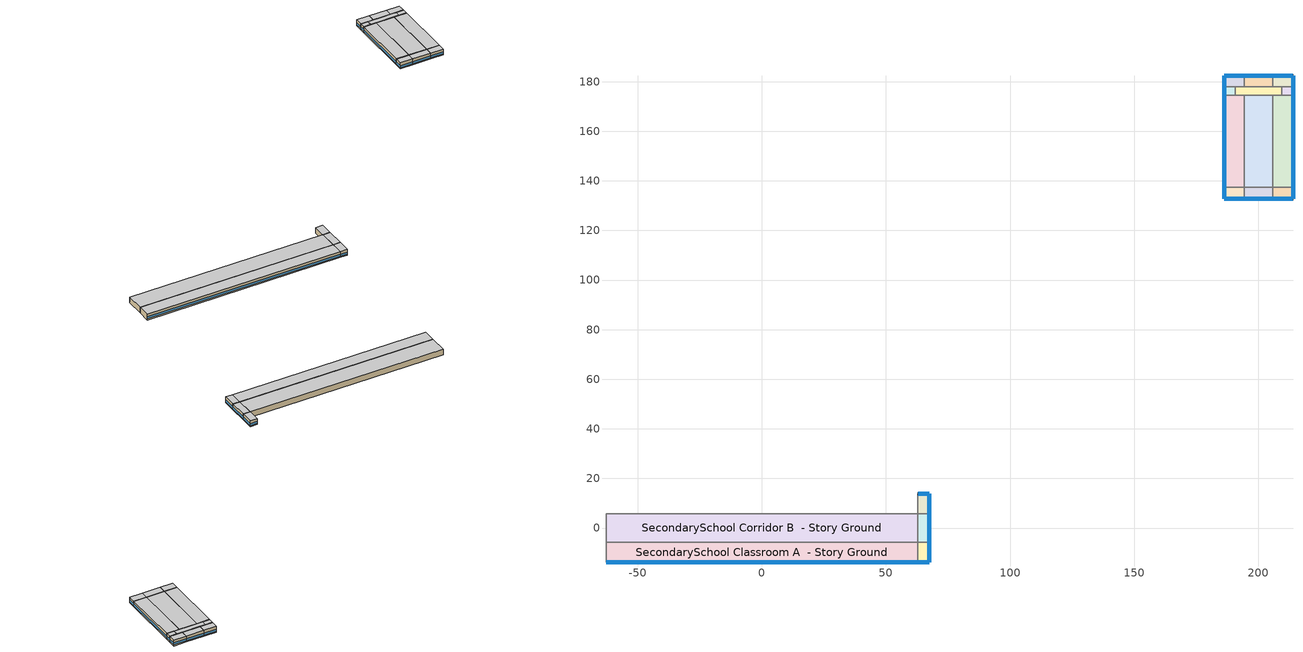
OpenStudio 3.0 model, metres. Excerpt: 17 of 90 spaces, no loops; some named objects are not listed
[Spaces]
SecondarySchool Classroom A  - Story Ground
 floor adiabatic (Typical Interior Floor): -62.89,-13.88 -62.89,-5.74 62.89,-5.74 62.89,-13.88 z0
 wall outside: -62.89,-13.88 62.89,-13.88 z0:3.96
 wall to SecondarySchool Classroom A end_a - Story Ground: -62.89,-5.74 -62.89,-13.88 z0:3.96
 wall to SecondarySchool Corridor B  - Story Ground: 62.89,-5.74 -62.89,-5.74 z0:3.96
 wall to SecondarySchool Classroom A end_b - Story Ground: 62.89,-13.88 62.89,-5.74 z0:3.96
 window: -62.87,-13.88 62.87,-13.88 z0.76:2.07
 ceiling adiabatic (Typical Interior Ceiling): 62.89,-13.88 62.89,-5.74 -62.89,-5.74 -62.89,-13.88 z3.96
SecondarySchool Corridor B  - Story Ground
 floor adiabatic (Typical Interior Floor): -62.89,-5.74 -62.89,5.74 62.89,5.74 62.89,-5.74 z0
 wall to SecondarySchool Corridor B end_a - Story Ground: -62.89,5.74 -62.89,-5.74 z0:3.96
 wall to SecondarySchool Classroom C  - Story Ground: 62.89,5.74 -62.89,5.74 z0:3.96
 wall to SecondarySchool Corridor B end_b - Story Ground: 62.89,-5.74 62.89,5.74 z0:3.96
 ceiling adiabatic (Typical Interior Ceiling): 62.89,-5.74 62.89,5.74 -62.89,5.74 -62.89,-5.74 z3.96
SecondarySchool Classroom A end_b - Story Ground
 floor adiabatic (Typical Interior Floor): 62.89,-13.88 62.89,-5.74 67.46,-5.74 67.46,-13.88 z0
 wall outside: 62.89,-13.88 67.46,-13.88 67.46,-5.74 z0:3.96
 wall to SecondarySchool Corridor B end_b - Story Ground: 67.46,-5.74 62.89,-5.74 z0:3.96
 window: 67.46,-13.86 67.46,-5.77 / 62.92,-13.88 67.44,-13.88 z0.76:2.08
 ceiling adiabatic (Typical Interior Ceiling): 67.46,-13.88 67.46,-5.74 62.89,-5.74 62.89,-13.88 z3.96
SecondarySchool Corridor B end_b - Story Ground
 floor adiabatic (Typical Interior Floor): 62.89,-5.74 62.89,5.74 67.46,5.74 67.46,-5.74 z0
 wall outside: 67.46,-5.74 67.46,5.74 z0:3.96
 wall to SecondarySchool Classroom C end_b - Story Ground: 67.46,5.74 62.89,5.74 z0:3.96
 window: 67.46,-5.72 67.46,5.72 z0.76:2.08
 ceiling adiabatic (Typical Interior Ceiling): 67.46,-5.74 67.46,5.74 62.89,5.74 62.89,-5.74 z3.96
SecondarySchool Classroom C end_b - Story Ground
 floor adiabatic (Typical Interior Floor): 62.89,5.74 62.89,13.88 67.46,13.88 67.46,5.74 z0
 wall outside: 67.46,5.74 67.46,13.88 62.89,13.88 z0:3.96
 wall to SecondarySchool Classroom C  - Story Ground: 62.89,13.88 62.89,5.74 z0:3.96
 window: 67.44,13.88 62.92,13.88 / 67.46,5.77 67.46,13.86 z0.76:2.08
 ceiling adiabatic (Typical Interior Ceiling): 67.46,5.74 67.46,13.88 62.89,13.88 62.89,5.74 z3.96
SecondarySchool Classroom A end_a - Story Ground 1
 floor adiabatic (Typical Interior Floor): 214.1,132.76 205.96,132.76 205.96,137.33 214.1,137.33 z0
 wall outside: 205.96,132.76 214.1,132.76 214.1,137.33 z0:3.96
 wall to SecondarySchool Corridor B end_a - Story Ground 1: 205.96,137.33 205.96,132.76 z0:3.96
 wall to SecondarySchool Classroom A  - Story Ground 1: 214.1,137.33 205.96,137.33 z0:3.96
 window: 205.98,132.76 214.08,132.76 / 214.1,132.78 214.1,137.3 z0.76:2.08
 ceiling adiabatic (Typical Interior Ceiling): 214.1,137.33 205.96,137.33 205.96,132.76 214.1,132.76 z3.96
SecondarySchool Corridor B end_a - Story Ground 1
 floor adiabatic (Typical Interior Floor): 205.96,132.76 194.48,132.76 194.48,137.33 205.96,137.33 z0
 wall outside: 194.48,132.76 205.96,132.76 z0:3.96
 wall to SecondarySchool Classroom C end_a - Story Ground 1: 194.48,137.33 194.48,132.76 z0:3.96
 wall to SecondarySchool Corridor B  - Story Ground 1: 205.96,137.33 194.48,137.33 z0:3.96
 window: 194.5,132.76 205.93,132.76 z0.76:2.08
 ceiling adiabatic (Typical Interior Ceiling): 205.96,137.33 194.48,137.33 194.48,132.76 205.96,132.76 z3.96
SecondarySchool Classroom C end_a - Story Ground 1
 floor adiabatic (Typical Interior Floor): 194.48,132.76 186.34,132.76 186.34,137.33 194.48,137.33 z0
 wall outside: 186.34,137.33 186.34,132.76 194.48,132.76 z0:3.96
 wall to SecondarySchool Classroom C  - Story Ground 1: 194.48,137.33 186.34,137.33 z0:3.96
 window: 186.36,132.76 194.45,132.76 / 186.34,137.3 186.34,132.78 z0.76:2.08
 ceiling adiabatic (Typical Interior Ceiling): 194.48,137.33 186.34,137.33 186.34,132.76 194.48,132.76 z3.96
SecondarySchool Classroom A  - Story Ground 1
 floor adiabatic (Typical Interior Floor): 214.1,137.33 205.96,137.33 205.96,174.48 214.1,174.48 z0
 wall outside: 214.1,137.33 214.1,174.48 z0:3.96
 wall to SecondarySchool Corridor B  - Story Ground 1: 205.96,174.48 205.96,137.33 z0:3.96
 wall to SecondarySchool Office A  - Story Ground: 214.1,174.48 209.53,174.48 z0:3.96
 wall to SecondarySchool Office B  - Story Ground: 209.53,174.48 205.96,174.48 z0:3.96
 window: 214.1,137.35 214.1,174.45 z0.76:2.07
 ceiling adiabatic (Typical Interior Ceiling): 214.1,174.48 205.96,174.48 205.96,137.33 214.1,137.33 z3.96
SecondarySchool Corridor B  - Story Ground 1
 floor adiabatic (Typical Interior Floor): 205.96,137.33 194.48,137.33 194.48,174.48 205.96,174.48 z0
 wall to SecondarySchool Classroom C  - Story Ground 1: 194.48,174.48 194.48,137.33 z0:3.96
 wall to SecondarySchool Office B  - Story Ground: 205.96,174.48 194.48,174.48 z0:3.96
 ceiling adiabatic (Typical Interior Ceiling): 205.96,174.48 194.48,174.48 194.48,137.33 205.96,137.33 z3.96
SecondarySchool Classroom C  - Story Ground 1
 floor adiabatic (Typical Interior Floor): 194.48,137.33 186.34,137.33 186.34,174.48 194.48,174.48 z0
 wall outside: 186.34,174.48 186.34,137.33 z0:3.96
 wall to SecondarySchool Office B  - Story Ground: 194.48,174.48 190.91,174.48 z0:3.96
 wall to SecondarySchool Office C  - Story Ground: 190.91,174.48 186.34,174.48 z0:3.96
 window: 186.34,174.45 186.34,137.35 z0.76:2.07
 ceiling adiabatic (Typical Interior Ceiling): 194.48,174.48 186.34,174.48 186.34,137.33 194.48,137.33 z3.96
SecondarySchool Office A  - Story Ground
 floor adiabatic (Typical Interior Floor): 214.1,174.48 209.53,174.48 209.53,177.89 214.1,177.89 z0
 wall outside: 214.1,174.48 214.1,177.89 z0:3.96
 wall to SecondarySchool Office B  - Story Ground: 209.53,177.89 209.53,174.48 z0:3.96
 wall to SecondarySchool Classroom A end_b - Story Ground 1: 214.1,177.89 209.53,177.89 z0:3.96
 window: 214.1,174.5 214.1,177.86 z0.76:2.09
 ceiling adiabatic (Typical Interior Ceiling): 214.1,177.89 209.53,177.89 209.53,174.48 214.1,174.48 z3.96
SecondarySchool Office B  - Story Ground
 floor adiabatic (Typical Interior Floor): 209.53,174.48 190.91,174.48 190.91,177.89 209.53,177.89 z0
 wall to SecondarySchool Office C  - Story Ground: 190.91,177.89 190.91,174.48 z0:3.96
 wall to SecondarySchool Classroom A end_b - Story Ground 1: 209.53,177.89 205.96,177.89 z0:3.96
 wall to SecondarySchool Classroom C end_b - Story Ground 1: 194.48,177.89 190.91,177.89 z0:3.96
 wall to SecondarySchool Corridor B end_b - Story Ground 1: 205.96,177.89 194.48,177.89 z0:3.96
 ceiling adiabatic (Typical Interior Ceiling): 209.53,177.89 190.91,177.89 190.91,174.48 209.53,174.48 z3.96
SecondarySchool Office C  - Story Ground
 floor adiabatic (Typical Interior Floor): 190.91,174.48 186.34,174.48 186.34,177.89 190.91,177.89 z0
 wall outside: 186.34,177.89 186.34,174.48 z0:3.96
 wall to SecondarySchool Classroom C end_b - Story Ground 1: 190.91,177.89 186.34,177.89 z0:3.96
 window: 186.34,177.86 186.34,174.5 z0.76:2.09
 ceiling adiabatic (Typical Interior Ceiling): 190.91,177.89 186.34,177.89 186.34,174.48 190.91,174.48 z3.96
SecondarySchool Classroom A end_b - Story Ground 1
 floor adiabatic (Typical Interior Floor): 214.1,177.89 205.96,177.89 205.96,182.46 214.1,182.46 z0
 wall outside: 214.1,177.89 214.1,182.46 205.96,182.46 z0:3.96
 wall to SecondarySchool Corridor B end_b - Story Ground 1: 205.96,182.46 205.96,177.89 z0:3.96
 window: 214.08,182.46 205.98,182.46 / 214.1,177.92 214.1,182.44 z0.76:2.08
 ceiling adiabatic (Typical Interior Ceiling): 214.1,182.46 205.96,182.46 205.96,177.89 214.1,177.89 z3.96
SecondarySchool Corridor B end_b - Story Ground 1
 floor adiabatic (Typical Interior Floor): 205.96,177.89 194.48,177.89 194.48,182.46 205.96,182.46 z0
 wall outside: 205.96,182.46 194.48,182.46 z0:3.96
 wall to SecondarySchool Classroom C end_b - Story Ground 1: 194.48,182.46 194.48,177.89 z0:3.96
 window: 205.93,182.46 194.5,182.46 z0.76:2.08
 ceiling adiabatic (Typical Interior Ceiling): 205.96,182.46 194.48,182.46 194.48,177.89 205.96,177.89 z3.96
SecondarySchool Classroom C end_b - Story Ground 1
 floor adiabatic (Typical Interior Floor): 194.48,177.89 186.34,177.89 186.34,182.46 194.48,182.46 z0
 wall outside: 194.48,182.46 186.34,182.46 186.34,177.89 z0:3.96
 window: 186.34,182.44 186.34,177.92 / 194.45,182.46 186.36,182.46 z0.76:2.08
 ceiling adiabatic (Typical Interior Ceiling): 194.48,182.46 186.34,182.46 186.34,177.89 194.48,177.89 z3.96
[Site]
Chicago Ohare Intl Ap_IL_USA: Latitude {deg}=41.98; Longitude {deg}=-87.92; Time Zone {hr}=-6; Elevation {m}=201; Terrain=City
[ClimateZones]
Climate Zone Institution Name 1=ASHRAE; Climate Zone Document Name 1=ANSI/ASHRAE Standard 169; Climate Zone Document Year 1=2006; Climate Zone Value 1=5A
[Site:WaterMainsTemperature]
Calculation Method=Correlation; Annual Average Outdoor Air Temperature {C}=9.925; Maximum Difference In Monthly Average Outdoor Air Temperatures {deltaC}=28.7
[SizingPeriod:DesignDay] Barometric Pressure {Pa}=98934; Sky Clearness=0; Rain Indicator=0; Snow Indicator=0; Day of Month=21; Daylight Saving Time Indicator=0; Humidity Indicating Type=Wetbulb; Dry-Bulb Temperature Range Modifier Type=DefaultMultipliers
Name | Maximum Dry-Bulb Temperature {C} | Daily Dry-Bulb Temperature Range {deltaC} | Humidity Indicating Conditions at Maximum Dry-Bulb | Wind Speed {m/s} | Wind Direction {deg} | Month | Day Type | Solar Model Indicator | ASHRAE Taub | ASHRAE Taud
Chicago Ohare Intl Ap Ann Clg .4% Condns DB=>MWB 1 | 33.3 | 10.5 | 23.7 | 5.2 | 230 | 7 | SummerDesignDay | ASHRAETau | 0.455 | 2.05
Chicago Ohare Intl Ap Ann Clg .4% Condns WB=>MDB 1 | 31.2 | 10.5 | 25.5 | 5.2 | 230 | 7 | SummerDesignDay | ASHRAETau | 0.455 | 2.05
Chicago Ohare Intl Ap Ann Htg 99.6% Condns DB 1 | -20 | 0 | -20 | 4.9 | 270 | 1 | WinterDesignDay | ASHRAEClearSky
[Building]
90.1-2013|SecondarySchool: Default Construction Set=Res 90.1-2013 - SecSchl - ASHRAE 169-2013-5A; Standards Building Type=SecondarySchool
[Site:GroundTemperature:BuildingSurface]
20.75, 20.7, 20.7, 20.72, 20.75, 22.99, 23.34, 23.42, 23.45, 21.19, 20.91, 20.81
[DefaultConstructionSet]
Res 90.1-2013 - SecSchl - ASHRAE 169-2013-5A: Default Exterior Surface Constructions=Default Surface Constructions 1; Default Interior Surface Constructions=Default Surface Constructions 2; Default Ground Contact Surface Constructions=Default Surface Constructions 3; Default Exterior SubSurface Constructions=Default Sub Surface Constructions 1; Default Interior SubSurface Constructions=Default Sub Surface Constructions 2; Interior Partition Construction=Typical Interior Partition
[DefaultSurfaceConstructions]
Name | Floor Construction | Wall Construction | Roof Ceiling Construction
Default Surface Constructions 1 | Typical Insulated Exterior Mass Floor R-17.54 | Typical Insulated Steel Framed Exterior Wall R-18.18 | Typical IEAD Roof R-31.25
Default Surface Constructions 2 | Typical Interior Floor | Typical Interior Wall | Typical Interior Ceiling
Default Surface Constructions 3 | Typical Insulated Carpeted 8in Slab Floor | Typical Insulated Basement Mass Wall
[Construction]
Typical Insulated Exterior Mass Floor R-17.54: Typical Insulation R-14.97, 4 in. Normalweight Concrete Floor, Typical Carpet Pad
Typical Insulated Steel Framed Exterior Wall R-18.18: 25mm Stucco, 5/8 in. Gypsum Board, Typical Insulation R-16.0, 5/8 in. Gypsum Board
Typical IEAD Roof R-31.25: Roof Membrane, Typical Insulation R-30.13, Metal Roof Surface
Typical Interior Floor: 100mm Normalweight concrete floor, CP02 CARPET PAD
Typical Interior Wall: G01 13mm gypsum board, G01 13mm gypsum board
Typical Interior Ceiling: CP02 CARPET PAD, 100mm Normalweight concrete floor
Typical Insulated Carpeted 8in Slab Floor: 8 in. Normalweight Concrete Floor, Typical Carpet Pad
Typical Insulated Basement Mass Wall: 8 in. Concrete Block Basement Wall
U 0.48 SHGC 0.40 Dbl Ref-D Clr 6mm/13mm: REF D CLEAR 6MM, AIR 13MM, CLEAR 6MM
Typical Insulated Metal Door R-2.0: F08 Metal surface, Typical Insulation R-1.15
U 0.44 SHGC 0.26 Dbl Ref-B-H Clr 6mm/13mm Air: REF B CLEAR HI 6MM, AIR 13MM, CLEAR 6MM
Typical Overhead Door R-2.0: Typical Insulation R-1.15 1
Window_U_0.50_SHGC_0.40_Skylight_Frame_Width_0.430_in: Glass_2052_LayerAvg, Gap_1_W_0_0038, Glass_2027F_LayerAvg
Typical Interior Window: Clear 3mm
Typical Interior Door; Typical Interior Partition: G05 25mm wood
[Material:NoMass] Roughness=Smooth; Thermal Absorptance=0.9; Solar Absorptance=0.7
Name | Thermal Resistance {m2-K/W} | Visible Absorptance
Typical Insulation R-14.97 | 2.63723 | 0.7
Typical Carpet Pad; CP02 CARPET PAD | 0.21648 | 0.8
Typical Insulation R-16.0 | 2.81828 | 0.7
Typical Insulation R-30.13 | 5.30668 | 0.7
Typical Insulation R-1.15 | 0.202509 | 0.7
Typical Insulation R-1.15 1 | 0.202527 | 0.7
[Material]
Name | Roughness | Thickness {m} | Conductivity {W/m-K} | Density {kg/m3} | Specific Heat {J/kg-K} | Thermal Absorptance | Solar Absorptance | Visible Absorptance
4 in. Normalweight Concrete Floor | MediumRough | 0.1016 | 2.31 | 2322 | 832 | 0.9 | 0.7 | 0.7
25mm Stucco | Smooth | 0.0254 | 0.72 | 1856 | 840 | 0.9 | 0.7 | 0.7
5/8 in. Gypsum Board | MediumSmooth | 0.0159 | 0.16 | 800 | 1090 | 0.9 | 0.7 | 0.7
Roof Membrane | VeryRough | 0.0095 | 0.16 | 1121.29 | 1460 | 0.9 | 0.7 | 0.7
Metal Roof Surface; F08 Metal surface | Smooth | 0.0008 | 45.28 | 7824 | 500 | 0.9 | 0.7 | 0.7
100mm Normalweight concrete floor | MediumRough | 0.1016 | 2.31045 | 2322 | 832.557 |  | 0 | 0
G01 13mm gypsum board | Smooth | 0.0127 | 0.160031 | 800.001 | 1090.73 | 0.9 | 0.7 | 0.5
8 in. Normalweight Concrete Floor | MediumRough | 0.2032 | 2.31 | 2322 | 832 | 0.9 | 0.7 | 0.7
8 in. Concrete Block Basement Wall | MediumRough | 0.2032 | 1.326 | 1842 | 912 | 0.9 | 0.7 | 0.7
G05 25mm wood | MediumSmooth | 0.0254 | 0.15 | 608 | 1630 | 0.9 | 0.5 | 0.5
[DefaultSubSurfaceConstructions]
Name | Fixed Window Construction | Operable Window Construction | Door Construction | Glass Door Construction | Overhead Door Construction | Skylight Construction | Tubular Daylight Dome Construction | Tubular Daylight Diffuser Construction
Default Sub Surface Constructions 1 | U 0.48 SHGC 0.40 Dbl Ref-D Clr 6mm/13mm | U 0.48 SHGC 0.40 Dbl Ref-D Clr 6mm/13mm | Typical Insulated Metal Door R-2.0 | U 0.44 SHGC 0.26 Dbl Ref-B-H Clr 6mm/13mm Air | Typical Overhead Door R-2.0 | Window_U_0.50_SHGC_0.40_Skylight_Frame_Width_0.430_in | Typical Interior Window | Typical Interior Window
Default Sub Surface Constructions 2 | Typical Interior Window | Typical Interior Window | Typical Interior Door
[WindowMaterial:Glazing] Optical Data Type=SpectralAverage; Infrared Transmittance at Normal Incidence=0; Dirt Correction Factor for Solar and Visible Transmittance=1; Solar Diffusing=No
Name | Thickness {m} | Solar Transmittance at Normal Incidence | Front Side Solar Reflectance at Normal Incidence | Back Side Solar Reflectance at Normal Incidence | Visible Transmittance at Normal Incidence | Front Side Visible Reflectance at Normal Incidence | Back Side Visible Reflectance at Normal Incidence | Front Side Infrared Hemispherical Emissivity | Back Side Infrared Hemispherical Emissivity | Conductivity {W/m-K}
REF D CLEAR 6MM | 0.006 | 0.429 | 0.308 | 0.379 | 0.334 | 0.453 | 0.505 | 0.84 | 0.82 | 0.9
CLEAR 6MM | 0.006 | 0.775 | 0.071 | 0.071 | 0.881 | 0.08 | 0.08 | 0.84 | 0.84 | 0.9
REF B CLEAR HI 6MM | 0.006 | 0.24 | 0.16 | 0.32 | 0.3 | 0.16 | 0.29 | 0.84 | 0.6 | 0.9
Glass_2052_LayerAvg | 0.00837 | 0.507767 | 0.054228 | 0.0544931 | 0.586833 | 0.05805 | 0.058397 | 0.84 | 0.84 | 1
Glass_2027F_LayerAvg | 0.004 | 0.369744 | 0.470069 | 0.340935 | 0.765222 | 0.0546 | 0.073741 | 0.03675 | 0.84 | 1
Clear 3mm | 0.003 | 0.837 | 0.075 | 0.075 | 0.898 | 0.081 | 0.081 | 0.84 | 0.84 | 0.9
[WindowMaterial:Gas] Gas Type=Air
Name | Thickness {m}
AIR 13MM | 0.0127
Gap_1_W_0_0038 | 0.0038
[SpaceType] Standards Building Type=SecondarySchool
Name | Default Schedule Set | Design Specification Outdoor Air Object | Standards Space Type
SecondarySchool Office - 90.1-2013 | SecondarySchool Office Schedule Set | SecondarySchool Office Ventilation | Office
SecondarySchool Corridor - 90.1-2013 | SecondarySchool Corridor Schedule Set | SecondarySchool Corridor Ventilation | Corridor
SecondarySchool Classroom - 90.1-2013 | SecondarySchool Classroom Schedule Set | SecondarySchool Classroom Ventilation | Classroom
[BuildingStory]
Story Ground: Nominal Z Coordinate {m}=0; Nominal Floor to Floor Height {m}=3.9624
[Space] Building Story=Story Ground
Name | Space Type | Thermal Zone
SecondarySchool Classroom A  - Story Ground | SecondarySchool Classroom - 90.1-2013 | Zone SecondarySchool Classroom A  - Story Ground
SecondarySchool Corridor B  - Story Ground | SecondarySchool Corridor - 90.1-2013 | Zone SecondarySchool Corridor B  - Story Ground
SecondarySchool Classroom A end_b - Story Ground | SecondarySchool Classroom - 90.1-2013 | Zone SecondarySchool Classroom A end_b - Story Ground
SecondarySchool Corridor B end_b - Story Ground | SecondarySchool Corridor - 90.1-2013 | Zone SecondarySchool Corridor B end_b - Story Ground
SecondarySchool Classroom C end_b - Story Ground | SecondarySchool Classroom - 90.1-2013 | Zone SecondarySchool Classroom C end_b - Story Ground
SecondarySchool Classroom A end_a - Story Ground 1 | SecondarySchool Classroom - 90.1-2013 | Zone SecondarySchool Classroom A end_a - Story Ground 1
SecondarySchool Corridor B end_a - Story Ground 1 | SecondarySchool Corridor - 90.1-2013 | Zone SecondarySchool Corridor B end_a - Story Ground 1
SecondarySchool Classroom C end_a - Story Ground 1 | SecondarySchool Classroom - 90.1-2013 | Zone SecondarySchool Classroom C end_a - Story Ground 1
SecondarySchool Classroom A  - Story Ground 1 | SecondarySchool Classroom - 90.1-2013 | Zone SecondarySchool Classroom A  - Story Ground 1
SecondarySchool Corridor B  - Story Ground 1 | SecondarySchool Corridor - 90.1-2013 | Zone SecondarySchool Corridor B  - Story Ground 1
SecondarySchool Classroom C  - Story Ground 1 | SecondarySchool Classroom - 90.1-2013 | Zone SecondarySchool Classroom C  - Story Ground 1
SecondarySchool Office A  - Story Ground | SecondarySchool Office - 90.1-2013 | Zone SecondarySchool Office A  - Story Ground
SecondarySchool Office B  - Story Ground | SecondarySchool Office - 90.1-2013 | Zone SecondarySchool Office B  - Story Ground
SecondarySchool Office C  - Story Ground | SecondarySchool Office - 90.1-2013 | Zone SecondarySchool Office C  - Story Ground
SecondarySchool Classroom A end_b - Story Ground 1 | SecondarySchool Classroom - 90.1-2013 | Zone SecondarySchool Classroom A end_b - Story Ground 1
SecondarySchool Corridor B end_b - Story Ground 1 | SecondarySchool Corridor - 90.1-2013 | Zone SecondarySchool Corridor B end_b - Story Ground 1
SecondarySchool Classroom C end_b - Story Ground 1 | SecondarySchool Classroom - 90.1-2013 | Zone SecondarySchool Classroom C end_b - Story Ground 1
[ThermalZone] Multiplier=1; Use Ideal Air Loads=No
Name | Primary Daylighting Control | Fraction of Zone Controlled by Primary Daylighting Control | Secondary Daylighting Control | Fraction of Zone Controlled by Secondary Daylighting Control | Thermostat
Zone SecondarySchool Classroom A  - Story Ground | SecondarySchool Classroom A  - Story Ground Daylt Sensor 1 | 0.254 | SecondarySchool Classroom A  - Story Ground Daylt Sensor 2 | 0.254 | SecondarySchool Classroom - 90.1-2013 Thermostat 16
Zone SecondarySchool Corridor B  - Story Ground |  |  |  |  | SecondarySchool Corridor - 90.1-2013 Thermostat 8
Zone SecondarySchool Classroom A end_b - Story Ground | SecondarySchool Classroom A end_b - Story Ground Daylt Sensor 1 | 0.594 | SecondarySchool Classroom A end_b - Story Ground Daylt Sensor 2 | 0.361 | SecondarySchool Classroom - 90.1-2013 Thermostat 15
Zone SecondarySchool Corridor B end_b - Story Ground | SecondarySchool Corridor B end_b - Story Ground Daylt Sensor 1 | 0.454 | SecondarySchool Corridor B end_b - Story Ground Daylt Sensor 2 | 0.454 | SecondarySchool Corridor - 90.1-2013 Thermostat 7
Zone SecondarySchool Classroom C end_b - Story Ground | SecondarySchool Classroom C end_b - Story Ground Daylt Sensor 1 | 0.594 | SecondarySchool Classroom C end_b - Story Ground Daylt Sensor 2 | 0.361 | SecondarySchool Classroom - 90.1-2013 Thermostat 13
Zone SecondarySchool Classroom A end_a - Story Ground 1 | SecondarySchool Classroom A end_a - Story Ground 1 Daylt Sensor 1 | 0.594 | SecondarySchool Classroom A end_a - Story Ground 1 Daylt Sensor 2 | 0.361 | SecondarySchool Classroom - 90.1-2013 Thermostat 21
Zone SecondarySchool Corridor B end_a - Story Ground 1 | SecondarySchool Corridor B end_a - Story Ground 1 Daylt Sensor 1 | 0.454 | SecondarySchool Corridor B end_a - Story Ground 1 Daylt Sensor 2 | 0.454 | SecondarySchool Corridor - 90.1-2013 Thermostat 1
Zone SecondarySchool Classroom C end_a - Story Ground 1 | SecondarySchool Classroom C end_a - Story Ground 1 Daylt Sensor 1 | 0.594 | SecondarySchool Classroom C end_a - Story Ground 1 Daylt Sensor 2 | 0.361 | SecondarySchool Classroom - 90.1-2013 Thermostat 6
Zone SecondarySchool Classroom A  - Story Ground 1 | SecondarySchool Classroom A  - Story Ground 1 Daylt Sensor 1 | 0.254 | SecondarySchool Classroom A  - Story Ground 1 Daylt Sensor 2 | 0.254 | SecondarySchool Classroom - 90.1-2013 Thermostat 5
Zone SecondarySchool Corridor B  - Story Ground 1 |  |  |  |  | SecondarySchool Corridor - 90.1-2013 Thermostat
Zone SecondarySchool Classroom C  - Story Ground 1 | SecondarySchool Classroom C  - Story Ground 1 Daylt Sensor 1 | 0.254 | SecondarySchool Classroom C  - Story Ground 1 Daylt Sensor 2 | 0.254 | SecondarySchool Classroom - 90.1-2013 Thermostat 4
Zone SecondarySchool Office A  - Story Ground |  |  |  |  | SecondarySchool Office - 90.1-2013 Thermostat 1
Zone SecondarySchool Office B  - Story Ground |  |  |  |  | SecondarySchool Office - 90.1-2013 Thermostat 3
Zone SecondarySchool Office C  - Story Ground |  |  |  |  | SecondarySchool Office - 90.1-2013 Thermostat
Zone SecondarySchool Classroom A end_b - Story Ground 1 | SecondarySchool Classroom A end_b - Story Ground 1 Daylt Sensor 1 | 0.594 | SecondarySchool Classroom A end_b - Story Ground 1 Daylt Sensor 2 | 0.361 | SecondarySchool Classroom - 90.1-2013 Thermostat 3
Zone SecondarySchool Corridor B end_b - Story Ground 1 | SecondarySchool Corridor B end_b - Story Ground 1 Daylt Sensor 1 | 0.454 | SecondarySchool Corridor B end_b - Story Ground 1 Daylt Sensor 2 | 0.454 | SecondarySchool Corridor - 90.1-2013 Thermostat 5
Zone SecondarySchool Classroom C end_b - Story Ground 1 | SecondarySchool Classroom C end_b - Story Ground 1 Daylt Sensor 1 | 0.594 | SecondarySchool Classroom C end_b - Story Ground 1 Daylt Sensor 2 | 0.361 | SecondarySchool Classroom - 90.1-2013 Thermostat 20
[People:Definition] Number of People Calculation Method=People/Area; Fraction Radiant=0.3
Name | People per Space Floor Area {person/m2}
SecondarySchool Classroom People Definition | 0.376737
SecondarySchool Office People Definition | 0.0538196
[People] Work Efficiency Schedule=Work Efficiency Schedule; Clothing Insulation Schedule=Clothing Schedule; Air Velocity Schedule=Air Velocity Schedule; Multiplier=1
Name | People Definition | Space or SpaceType
SecondarySchool Classroom People | SecondarySchool Classroom People Definition | SecondarySchool Classroom - 90.1-2013
SecondarySchool Office People | SecondarySchool Office People Definition | SecondarySchool Office - 90.1-2013
[Lights:Definition] Design Level Calculation Method=Watts/Area; Fraction Radiant=0.37; Fraction Visible=0.2; Return Air Fraction=0
Name | Watts per Space Floor Area {W/m2}
SecondarySchool Classroom Lights Definition | 13.3472
SecondarySchool Office Lights Definition | 11.9479
SecondarySchool Corridor Lights Definition | 7.10418
[Lights] Fraction Replaceable=1
Name | Lights Definition | Space or SpaceType
SecondarySchool Classroom Lights | SecondarySchool Classroom Lights Definition | SecondarySchool Classroom - 90.1-2013
SecondarySchool Office Lights | SecondarySchool Office Lights Definition | SecondarySchool Office - 90.1-2013
SecondarySchool Corridor Lights | SecondarySchool Corridor Lights Definition | SecondarySchool Corridor - 90.1-2013
[ElectricEquipment:Definition] Design Level Calculation Method=Watts/Area; Fraction Latent=0; Fraction Radiant=0.5; Fraction Lost=0
Name | Watts per Space Floor Area {W/m2}
SecondarySchool Classroom Elec Equip Definition | 9.99967
SecondarySchool Office Elec Equip Definition | 10.7639
SecondarySchool Corridor Elec Equip Definition | 3.98265
[ElectricEquipment]
Name | Electric Equipment Definition | Space or SpaceType
SecondarySchool Classroom Elec Equip | SecondarySchool Classroom Elec Equip Definition | SecondarySchool Classroom - 90.1-2013
SecondarySchool Office Elec Equip | SecondarySchool Office Elec Equip Definition | SecondarySchool Office - 90.1-2013
SecondarySchool Corridor Elec Equip | SecondarySchool Corridor Elec Equip Definition | SecondarySchool Corridor - 90.1-2013
[DesignSpecification:OutdoorAir] Outdoor Air Method=Sum; Outdoor Air Flow per Person {m3/s-person}=0; Outdoor Air Flow Rate {m3/s}=0; Outdoor Air Flow Air Changes per Hour {1/hr}=0
Name | Outdoor Air Flow per Floor Area {m3/s-m2}
SecondarySchool Classroom Ventilation | 0.0023876
SecondarySchool Office Ventilation | 0.0004318
SecondarySchool Corridor Ventilation | 0.0003048
[DefaultScheduleSet] People Activity Level Schedule=SchoolSecondary ACTIVITY_SCH; Electric Equipment Schedule=SchoolSecondary BLDG_EQUIP_SCH_2013; Infiltration Schedule=SchoolSecondary INFIL_SCH_PNNL
Name | Number of People Schedule | Lighting Schedule
SecondarySchool Classroom Schedule Set | SchoolSecondary BLDG_OCC_SCH | SchoolSecondary BLDG_LIGHT_CLASSROOM_SCH_2013
SecondarySchool Office Schedule Set | SchoolSecondary BLDG_OCC_SCH_Offices | SchoolSecondary BLDG_LIGHT_OFFICE_SCH_2013
SecondarySchool Corridor Schedule Set | SchoolSecondary BLDG_OCC_SCH | SchoolSecondary BLDG_LIGHT_CORRIDOR_SCH_2013
[SpaceInfiltration:DesignFlowRate] Schedule=Always On Discrete; Design Flow Rate Calculation Method=Flow/ExteriorArea; Flow per Exterior Surface Area {m3/s-m2}=0.000569573; Constant Term Coefficient=0; Temperature Term Coefficient=0; Velocity Term Coefficient=0.224; Velocity Squared Term Coefficient=0
Name | Space or SpaceType
SecondarySchool Classroom A  - Story Ground Infiltration | SecondarySchool Classroom A  - Story Ground
SecondarySchool Classroom A  - Story Ground 1 Infiltration | SecondarySchool Classroom A  - Story Ground 1
SecondarySchool Classroom A end_a - Story Ground 1 Infiltration | SecondarySchool Classroom A end_a - Story Ground 1
SecondarySchool Classroom A end_b - Story Ground Infiltration | SecondarySchool Classroom A end_b - Story Ground
SecondarySchool Classroom A end_b - Story Ground 1 Infiltration | SecondarySchool Classroom A end_b - Story Ground 1
SecondarySchool Classroom C  - Story Ground 1 Infiltration | SecondarySchool Classroom C  - Story Ground 1
SecondarySchool Classroom C end_a - Story Ground 1 Infiltration | SecondarySchool Classroom C end_a - Story Ground 1
SecondarySchool Classroom C end_b - Story Ground Infiltration | SecondarySchool Classroom C end_b - Story Ground
SecondarySchool Classroom C end_b - Story Ground 1 Infiltration | SecondarySchool Classroom C end_b - Story Ground 1
SecondarySchool Corridor B end_a - Story Ground 1 Infiltration | SecondarySchool Corridor B end_a - Story Ground 1
SecondarySchool Corridor B end_b - Story Ground Infiltration | SecondarySchool Corridor B end_b - Story Ground
SecondarySchool Corridor B end_b - Story Ground 1 Infiltration | SecondarySchool Corridor B end_b - Story Ground 1
SecondarySchool Office A  - Story Ground Infiltration | SecondarySchool Office A  - Story Ground
SecondarySchool Office C  - Story Ground Infiltration | SecondarySchool Office C  - Story Ground
[Exterior:Lights:Definition]
Name | Design Level {W}
Parking Areas and Drives Def (W/ft^2) | 0.1
Building Facades Def (W/ft^2) | 0.15
Main Entries Def (W/ft) | 30
Other Doors Def (W/ft) | 20
[Exterior:Lights] Control Option=AstronomicalClock
Name | Exterior Lights Definition | Schedule | Multiplier
Parking Areas and Drives | Parking Areas and Drives Def (W/ft^2) | Schedule Ruleset 2 | 107950
Building Facades | Building Facades Def (W/ft^2) | Schedule Ruleset 1 | 44173.1
Main Entries | Main Entries Def (W/ft) | Schedule Ruleset 2 | 168.7096
Other Doors | Other Doors Def (W/ft) | Schedule Ruleset 2 | 103.335
[EnergyManagementSystem:Actuator] Actuated Component Type=Schedule:Year; Actuated Component Control Type=Schedule Value
Name | Actuated Component
SYS18ZoneVAVHtgSch0; SYS29ZoneVAVHtgSch0; SYS33ZoneVAVHtgSch0 | SchoolSecondary HTGSETP_SCH_YES_OPTIMUM
SYS18ZoneVAVClgSch0; SYS29ZoneVAVClgSch0; SYS33ZoneVAVClgSch0; SYS33ZoneVAVClgSch1 | SchoolSecondary CLGSETP_SCH_NO_SETBACK
SYS29ZoneVAVHtgSch1 | SchoolSecondary HTGSETP_SCH_Setback
SYS29ZoneVAVClgSch1 | SchoolSecondary CLGSETP_SCH_Setback
SYS33ZoneVAVHtgSch1 | SchoolSecondary HTGSETP_SCH_PSZ_AC
[EnergyManagementSystem:Program]
Mains_Water_Prg: SET Mains_Water_Temp_Act = Mains_Water_Temp_Sen
SYS18ZoneVAVOptimumStartProg0: IF DaylightSavings==0 && DayOfWeek>1 && Hour==5 && OAT<23.9 && OAT>1.7; SET SYS18ZoneVAVClgSch0 = 29.4; SET SYS18ZoneVAVHtgSch0 = 15.6; ELSEIF DaylightSavings==0 && DayOfWeek==1 && Hour==7 && OAT<23.9 && OAT>1.7; SET SYS18ZoneVAVClgSch0 = 29.4; SET SYS18ZoneVAVHtgSch0 = 15.6; ELSEIF DaylightSavings==1 && DayOfWeek>1 && Hour==4 && OAT<23.9 && OAT>1.7; SET SYS18ZoneVAVClgSch0 = 29.4; SET SYS18ZoneVAVHtgSch0 = 15.6; ELSEIF DaylightSavings==1 && DayOfWeek==1 && Hour==6 && OAT<23.9 && OAT>1.7; SET SYS18ZoneVAVClgSch0 = 29.4; SET SYS18ZoneVAVHtgSch0 = 15.6; ELSE; SET SYS18ZoneVAVClgSch0 = NULL; SET SYS18ZoneVAVHtgSch0 = NULL; ENDIF
SYS29ZoneVAVOptimumStartProg0: IF DaylightSavings==0 && DayOfWeek>1 && Hour==5 && OAT_1<23.9 && OAT_1>1.7; SET SYS29ZoneVAVClgSch0 = 29.4; SET SYS29ZoneVAVHtgSch0 = 15.6; ELSEIF DaylightSavings==0 && DayOfWeek==1 && Hour==7 && OAT_1<23.9 && OAT_1>1.7; SET SYS29ZoneVAVClgSch0 = 29.4; SET SYS29ZoneVAVHtgSch0 = 15.6; ELSEIF DaylightSavings==1 && DayOfWeek>1 && Hour==4 && OAT_1<23.9 && OAT_1>1.7; SET SYS29ZoneVAVClgSch0 = 29.4; SET SYS29ZoneVAVHtgSch0 = 15.6; ELSEIF DaylightSavings==1 && DayOfWeek==1 && Hour==6 && OAT_1<23.9 && OAT_1>1.7; SET SYS29ZoneVAVClgSch0 = 29.4; SET SYS29ZoneVAVHtgSch0 = 15.6; ELSE; SET SYS29ZoneVAVClgSch0 = NULL; SET SYS29ZoneVAVHtgSch0 = NULL; ENDIF
SYS29ZoneVAVOptimumStartProg1: IF DaylightSavings==0 && DayOfWeek>1 && Hour==5 && OAT_1<23.9 && OAT_1>1.7; SET SYS29ZoneVAVClgSch1 = 29.4; SET SYS29ZoneVAVHtgSch1 = 15.6; ELSEIF DaylightSavings==0 && DayOfWeek==1 && Hour==7 && OAT_1<23.9 && OAT_1>1.7; SET SYS29ZoneVAVClgSch1 = 29.4; SET SYS29ZoneVAVHtgSch1 = 15.6; ELSEIF DaylightSavings==1 && DayOfWeek>1 && Hour==4 && OAT_1<23.9 && OAT_1>1.7; SET SYS29ZoneVAVClgSch1 = 29.4; SET SYS29ZoneVAVHtgSch1 = 15.6; ELSEIF DaylightSavings==1 && DayOfWeek==1 && Hour==6 && OAT_1<23.9 && OAT_1>1.7; SET SYS29ZoneVAVClgSch1 = 29.4; SET SYS29ZoneVAVHtgSch1 = 15.6; ELSE; SET SYS29ZoneVAVClgSch1 = NULL; SET SYS29ZoneVAVHtgSch1 = NULL; ENDIF
[Daylighting:Control] Position Z-Coordinate {m}=0.762; Lighting Control Type=Stepped; Minimum Input Power Fraction for Continuous Dimming Control=0.3; Minimum Light Output Fraction for Continuous Dimming Control=0.2; Number of Stepped Control Steps=3; Probability Lighting will be Reset When Needed in Manual Stepped Control=1; Maximum Allowable Discomfort Glare Index=22
Name | Space | Position X-Coordinate {m} | Position Y-Coordinate {m} | Illuminance Setpoint {lux}
SecondarySchool Classroom A  - Story Ground Daylt Sensor 1 | SecondarySchool Classroom A  - Story Ground | 62.8916 | 1.36628 | 500
SecondarySchool Classroom A  - Story Ground Daylt Sensor 2 | SecondarySchool Classroom A  - Story Ground | 62.8916 | 2.75326 | 500
SecondarySchool Classroom A  - Story Ground 1 Daylt Sensor 1 | SecondarySchool Classroom A  - Story Ground 1 | -1.36711 | 18.5762 | 500
SecondarySchool Classroom A  - Story Ground 1 Daylt Sensor 2 | SecondarySchool Classroom A  - Story Ground 1 | -2.75494 | 18.5762 | 500
SecondarySchool Classroom A end_a - Story Ground 1 Daylt Sensor 1 | SecondarySchool Classroom A end_a - Story Ground 1 | -4.07122 | 1.37135 | 500
SecondarySchool Classroom A end_a - Story Ground 1 Daylt Sensor 2 | SecondarySchool Classroom A end_a - Story Ground 1 | -4.07122 | 2.76348 | 500
SecondarySchool Classroom A end_b - Story Ground Daylt Sensor 1 | SecondarySchool Classroom A end_b - Story Ground | 2.286 | 1.37563 | 500
SecondarySchool Classroom A end_b - Story Ground Daylt Sensor 2 | SecondarySchool Classroom A end_b - Story Ground | 2.286 | 2.7721 | 500
SecondarySchool Classroom A end_b - Story Ground 1 Daylt Sensor 1 | SecondarySchool Classroom A end_b - Story Ground 1 | -1.37563 | 2.286 | 500
SecondarySchool Classroom A end_b - Story Ground 1 Daylt Sensor 2 | SecondarySchool Classroom A end_b - Story Ground 1 | -2.7721 | 2.286 | 500
SecondarySchool Classroom C  - Story Ground 1 Daylt Sensor 1 | SecondarySchool Classroom C  - Story Ground 1 | -6.77532 | 18.5762 | 500
SecondarySchool Classroom C  - Story Ground 1 Daylt Sensor 2 | SecondarySchool Classroom C  - Story Ground 1 | -5.3875 | 18.5762 | 500
SecondarySchool Classroom C end_a - Story Ground 1 Daylt Sensor 1 | SecondarySchool Classroom C end_a - Story Ground 1 | -4.07122 | 1.37135 | 500
SecondarySchool Classroom C end_a - Story Ground 1 Daylt Sensor 2 | SecondarySchool Classroom C end_a - Story Ground 1 | -4.07122 | 2.76348 | 500
SecondarySchool Classroom C end_b - Story Ground Daylt Sensor 1 | SecondarySchool Classroom C end_b - Story Ground | 3.20065 | 4.07122 | 500
SecondarySchool Classroom C end_b - Story Ground Daylt Sensor 2 | SecondarySchool Classroom C end_b - Story Ground | 1.80852 | 4.07122 | 500
SecondarySchool Classroom C end_b - Story Ground 1 Daylt Sensor 1 | SecondarySchool Classroom C end_b - Story Ground 1 | -6.76681 | 2.286 | 500
SecondarySchool Classroom C end_b - Story Ground 1 Daylt Sensor 2 | SecondarySchool Classroom C end_b - Story Ground 1 | -5.37034 | 2.286 | 500
SecondarySchool Corridor B end_a - Story Ground 1 Daylt Sensor 1 | SecondarySchool Corridor B end_a - Story Ground 1 | -5.74067 | 1.36977 | 375
SecondarySchool Corridor B end_a - Story Ground 1 Daylt Sensor 2 | SecondarySchool Corridor B end_a - Story Ground 1 | -5.74067 | 2.76029 | 375
SecondarySchool Corridor B end_b - Story Ground Daylt Sensor 1 | SecondarySchool Corridor B end_b - Story Ground | 3.20223 | 5.74067 | 375
SecondarySchool Corridor B end_b - Story Ground Daylt Sensor 2 | SecondarySchool Corridor B end_b - Story Ground | 1.81171 | 5.74067 | 375
SecondarySchool Corridor B end_b - Story Ground 1 Daylt Sensor 1 | SecondarySchool Corridor B end_b - Story Ground 1 | -5.74067 | 3.20223 | 375
SecondarySchool Corridor B end_b - Story Ground 1 Daylt Sensor 2 | SecondarySchool Corridor B end_b - Story Ground 1 | -5.74067 | 1.81171 | 375
[ThermostatSetpoint:DualSetpoint] Heating Setpoint Temperature Schedule=SchoolSecondary HTGSETP_SCH_YES_OPTIMUM; Cooling Setpoint Temperature Schedule=SchoolSecondary CLGSETP_SCH_NO_SETBACK
SecondarySchool Classroom - 90.1-2013 Thermostat 3; SecondarySchool Classroom - 90.1-2013 Thermostat 4; SecondarySchool Classroom - 90.1-2013 Thermostat 5; SecondarySchool Classroom - 90.1-2013 Thermostat 6; SecondarySchool Classroom - 90.1-2013 Thermostat 13; SecondarySchool Classroom - 90.1-2013 Thermostat 15; SecondarySchool Classroom - 90.1-2013 Thermostat 16; SecondarySchool Classroom - 90.1-2013 Thermostat 20; SecondarySchool Classroom - 90.1-2013 Thermostat 21; SecondarySchool Office - 90.1-2013 Thermostat; SecondarySchool Office - 90.1-2013 Thermostat 1; SecondarySchool Office - 90.1-2013 Thermostat 3; SecondarySchool Corridor - 90.1-2013 Thermostat; SecondarySchool Corridor - 90.1-2013 Thermostat 1; SecondarySchool Corridor - 90.1-2013 Thermostat 5; SecondarySchool Corridor - 90.1-2013 Thermostat 7; SecondarySchool Corridor - 90.1-2013 Thermostat 8
[Schedule:Constant]
Always On Discrete: Value=1
[Schedule:Ruleset]
Name | Default Day Schedule | Summer Design Day Schedule | Winter Design Day Schedule
Clothing Schedule | Clothing Schedule Default Winter Clothes
Air Velocity Schedule | Air Velocity Schedule Default
Work Efficiency Schedule | Work Efficiency Schedule Default
SchoolSecondary BLDG_OCC_SCH | SchoolSecondary BLDG_OCC_SCH Default | SchoolSecondary BLDG_OCC_SCH Summer Design Day | SchoolSecondary BLDG_OCC_SCH Winter Design Day
SchoolSecondary ACTIVITY_SCH | SchoolSecondary ACTIVITY_SCH Default | SchoolSecondary ACTIVITY_SCH Summer Design Day | SchoolSecondary ACTIVITY_SCH Winter Design Day
SchoolSecondary BLDG_LIGHT_CLASSROOM_SCH_2013 | SchoolSecondary BLDG_LIGHT_CLASSROOM_SCH_2013 Default | SchoolSecondary BLDG_LIGHT_CLASSROOM_SCH_2013 Summer Design Day | SchoolSecondary BLDG_LIGHT_CLASSROOM_SCH_2013 Winter Design Day
SchoolSecondary BLDG_EQUIP_SCH_2013 | SchoolSecondary BLDG_EQUIP_SCH_2013 Default | SchoolSecondary BLDG_EQUIP_SCH_2013 Summer Design Day | SchoolSecondary BLDG_EQUIP_SCH_2013 Winter Design Day 2
SchoolSecondary INFIL_SCH_PNNL | SchoolSecondary INFIL_SCH_PNNL Default | SchoolSecondary INFIL_SCH_PNNL Summer Design Day | SchoolSecondary INFIL_SCH_PNNL Winter Design Day
SchoolSecondary BLDG_OCC_SCH_Offices | SchoolSecondary BLDG_OCC_SCH_Offices Default | SchoolSecondary BLDG_OCC_SCH_Offices Summer Design Day | SchoolSecondary BLDG_OCC_SCH_Offices Winter Design Day
SchoolSecondary BLDG_LIGHT_OFFICE_SCH_2013 | SchoolSecondary BLDG_LIGHT_OFFICE_SCH_2013 Default | SchoolSecondary BLDG_LIGHT_OFFICE_SCH_2013 Summer Design Day | SchoolSecondary BLDG_LIGHT_OFFICE_SCH_2013 Winter Design Day
SchoolSecondary BLDG_LIGHT_CORRIDOR_SCH_2013 | SchoolSecondary BLDG_LIGHT_CORRIDOR_SCH_2013 Default | SchoolSecondary BLDG_LIGHT_CORRIDOR_SCH_2013 Summer Design Day | SchoolSecondary BLDG_LIGHT_CORRIDOR_SCH_2013 Winter Design Day
Schedule Ruleset 1 | Schedule Day 68
Schedule Ruleset 2 | Schedule Day 69
SchoolSecondary HTGSETP_SCH_YES_OPTIMUM | SchoolSecondary HTGSETP_SCH_YES_OPTIMUM Default | SchoolSecondary HTGSETP_SCH_YES_OPTIMUM Summer Design Day | SchoolSecondary HTGSETP_SCH_YES_OPTIMUM Winter Design Day
SchoolSecondary CLGSETP_SCH_NO_SETBACK | SchoolSecondary CLGSETP_SCH_NO_SETBACK Default | SchoolSecondary CLGSETP_SCH_NO_SETBACK Summer Design Day | SchoolSecondary CLGSETP_SCH_NO_SETBACK Winter Design Day
[Schedule:Day]
Clothing Schedule Default Winter Clothes; SchoolSecondary BLDG_LIGHT_CLASSROOM_SCH_2013 Summer Design Day; SchoolSecondary INFIL_SCH_PNNL Default; SchoolSecondary INFIL_SCH_PNNL Winter Design Day; SchoolSecondary BLDG_LIGHT_OFFICE_SCH_2013 Summer Design Day; SchoolSecondary BLDG_LIGHT_CORRIDOR_SCH_2013 Summer Design Day: 24, 0, 1
Clothing Schedule Summer Clothes: 24, 0, 0.5
Air Velocity Schedule Default: 24, 0, 0.2
Work Efficiency Schedule Default; SchoolSecondary BLDG_OCC_SCH Default; SchoolSecondary BLDG_OCC_SCH Winter Design Day; SchoolSecondary BLDG_OCC_SCH Wknd Day; SchoolSecondary BLDG_OCC_SCH Wknd Day 1; SchoolSecondary BLDG_LIGHT_CLASSROOM_SCH_2013 Winter Design Day; SchoolSecondary BLDG_OCC_SCH_Offices Default; SchoolSecondary BLDG_OCC_SCH_Offices Winter Design Day; SchoolSecondary BLDG_OCC_SCH_Offices Wknd Day; SchoolSecondary BLDG_OCC_SCH_Offices Wknd Day 1; SchoolSecondary BLDG_LIGHT_OFFICE_SCH_2013 Winter Design Day; SchoolSecondary BLDG_LIGHT_CORRIDOR_SCH_2013 Winter Design Day: 24, 0, 0
SchoolSecondary BLDG_OCC_SCH Wkdy|SmrDsn Day; SchoolSecondary BLDG_OCC_SCH Summer Design Day; SchoolSecondary BLDG_OCC_SCH Wkdy|SmrDsn Day 2: 8, 0, 0, 16, 0, 0.95, 21, 0, 0.15, 24, 0, 0
SchoolSecondary BLDG_OCC_SCH Wkdy|SmrDsn Day 1: 8, 0, 0, 21, 0, 0.15, 24, 0, 0
SchoolSecondary ACTIVITY_SCH Default; SchoolSecondary ACTIVITY_SCH Winter Design Day; SchoolSecondary ACTIVITY_SCH Summer Design Day: 24, 0, 120
SchoolSecondary BLDG_LIGHT_CLASSROOM_SCH_2013 Default; SchoolSecondary BLDG_LIGHT_CLASSROOM_SCH_2013 Wknd Day; SchoolSecondary BLDG_LIGHT_CLASSROOM_SCH_2013 Wknd Day 1; SchoolSecondary BLDG_LIGHT_OFFICE_SCH_2013 Default; SchoolSecondary BLDG_LIGHT_OFFICE_SCH_2013 Wknd Day; SchoolSecondary BLDG_LIGHT_OFFICE_SCH_2013 Wknd Day 1; SchoolSecondary BLDG_LIGHT_CORRIDOR_SCH_2013 Default; SchoolSecondary BLDG_LIGHT_CORRIDOR_SCH_2013 Wknd Day; SchoolSecondary BLDG_LIGHT_CORRIDOR_SCH_2013 Wknd Day 1: 24, 0, 0.1773
SchoolSecondary BLDG_LIGHT_CLASSROOM_SCH_2013 Wkdy Day; SchoolSecondary BLDG_LIGHT_CLASSROOM_SCH_2013 Wkdy Day 2: 7, 0, 0.1773, 8, 0, 0.9, 21, 0, 0.598291, 24, 0, 0.1773
SchoolSecondary BLDG_LIGHT_CLASSROOM_SCH_2013 Wkdy Day 1: 8, 0, 0.1773, 20, 0, 0.332384, 21, 0, 0.117863, 24, 0, 0.1773
SchoolSecondary BLDG_EQUIP_SCH_2013 Default; SchoolSecondary BLDG_EQUIP_SCH_2013 Default|Wknd Day; SchoolSecondary BLDG_EQUIP_SCH_2013 Default|Wknd Day 2: 24, 0, 0.295624
SchoolSecondary BLDG_EQUIP_SCH_2013 Default|Wknd Day 1: 24, 0, 0.21116
SchoolSecondary BLDG_EQUIP_SCH_2013 Summer Design Day: 8, 0, 0.35, 17, 0, 0.95, 24, 0, 0.35
SchoolSecondary BLDG_EQUIP_SCH_2013 Wkdy Day; SchoolSecondary BLDG_EQUIP_SCH_2013 Wkdy Day 2: 8, 0, 0.295624, 17, 0, 0.90367, 21, 0, 0.332931, 24, 0, 0.295624
SchoolSecondary BLDG_EQUIP_SCH_2013 Wkdy Day 1: 8, 0, 0.21116, 17, 0, 0.475616, 21, 0, 0.237808, 24, 0, 0.21116
SchoolSecondary BLDG_EQUIP_SCH_2013 Winter Design Day 2: 24, 0, 0.35
SchoolSecondary INFIL_SCH_PNNL Summer Design Day; SchoolSecondary INFIL_SCH_PNNL SmrDsn|Wkdy Day: 7, 0, 1, 21, 0, 0.25, 24, 0, 1
SchoolSecondary BLDG_OCC_SCH_Offices Wkdy|SmrDsn Day; SchoolSecondary BLDG_OCC_SCH_Offices Summer Design Day; SchoolSecondary BLDG_OCC_SCH_Offices Wkdy|SmrDsn Day 2: 8, 0, 0, 17, 0, 0.95, 21, 0, 0.15, 24, 0, 0
SchoolSecondary BLDG_OCC_SCH_Offices Wkdy|SmrDsn Day 1: 8, 0, 0, 17, 0, 0.5, 21, 0, 0.15, 24, 0, 0
SchoolSecondary BLDG_LIGHT_OFFICE_SCH_2013 Wkdy Day; SchoolSecondary BLDG_LIGHT_OFFICE_SCH_2013 Wkdy Day 2: 7, 0, 0.1773, 8, 0, 0.9, 21, 0, 0.747958, 24, 0, 0.1773
SchoolSecondary BLDG_LIGHT_OFFICE_SCH_2013 Wkdy Day 1: 8, 0, 0.1773, 20, 0, 0.415533, 21, 0, 0.147348, 24, 0, 0.1773
SchoolSecondary BLDG_LIGHT_CORRIDOR_SCH_2013 Wkdy Day; SchoolSecondary BLDG_LIGHT_CORRIDOR_SCH_2013 Wkdy Day 2: 7, 0, 0.1773, 8, 0, 0.9, 21, 0, 0.551772, 24, 0, 0.1773
SchoolSecondary BLDG_LIGHT_CORRIDOR_SCH_2013 Wkdy Day 1: 8, 0, 0.1773, 20, 0, 0.30654, 21, 0, 0.108699, 24, 0, 0.1773
Schedule Day 68: 6, 0, 0, 24, 0, 1
Schedule Day 69: 6, 0, 0.7, 24, 0, 1
SchoolSecondary HTGSETP_SCH_YES_OPTIMUM Default; SchoolSecondary HTGSETP_SCH_YES_OPTIMUM Summer Design Day: 24, 0, 15.6
SchoolSecondary HTGSETP_SCH_YES_OPTIMUM Wkdy Day: 6, 0, 15.6, 7, 0, 17.8, 8, 0, 20, 21, 0, 21, 24, 0, 15.6
SchoolSecondary HTGSETP_SCH_YES_OPTIMUM Winter Design Day: 24, 0, 21
SchoolSecondary CLGSETP_SCH_NO_SETBACK Default; SchoolSecondary CLGSETP_SCH_NO_SETBACK Summer Design Day: 24, 0, 24
SchoolSecondary CLGSETP_SCH_NO_SETBACK Winter Design Day: 24, 0, 29.44
[Schedule:Rule] Date Specification Type=DateRange
Name | Schedule Ruleset | Rule Order | Day Schedule | Start Month | Start Day | End Month | End Day | Apply Monday | Apply Tuesday | Apply Wednesday | Apply Thursday | Apply Friday | Apply Sunday | Apply Saturday
Schedule Rule 1 | Clothing Schedule | 0 | Clothing Schedule Summer Clothes | 5 | 1 | 9 | 30
Schedule Rule 2 | SchoolSecondary BLDG_OCC_SCH | 4 | SchoolSecondary BLDG_OCC_SCH Wkdy|SmrDsn Day | 1 | 1 | 6 | 15 | Yes | Yes | Yes | Yes | Yes
Schedule Rule 3 | SchoolSecondary BLDG_OCC_SCH | 3 | SchoolSecondary BLDG_OCC_SCH Wkdy|SmrDsn Day 1 | 6 | 16 | 9 | 15 | Yes | Yes | Yes | Yes | Yes
Schedule Rule 4 | SchoolSecondary BLDG_OCC_SCH | 2 | SchoolSecondary BLDG_OCC_SCH Wkdy|SmrDsn Day 2 | 9 | 16 | 12 | 31 | Yes | Yes | Yes | Yes | Yes
Schedule Rule 5 | SchoolSecondary BLDG_OCC_SCH | 1 | SchoolSecondary BLDG_OCC_SCH Wknd Day | 1 | 1 | 6 | 15 |  |  |  |  |  | Yes | Yes
Schedule Rule 6 | SchoolSecondary BLDG_OCC_SCH | 0 | SchoolSecondary BLDG_OCC_SCH Wknd Day 1 | 6 | 16 | 9 | 15 |  |  |  |  |  | Yes | Yes
Schedule Rule 7 | SchoolSecondary BLDG_LIGHT_CLASSROOM_SCH_2013 | 4 | SchoolSecondary BLDG_LIGHT_CLASSROOM_SCH_2013 Wkdy Day | 1 | 1 | 6 | 30 | Yes | Yes | Yes | Yes | Yes
Schedule Rule 8 | SchoolSecondary BLDG_LIGHT_CLASSROOM_SCH_2013 | 3 | SchoolSecondary BLDG_LIGHT_CLASSROOM_SCH_2013 Wkdy Day 1 | 7 | 1 | 9 | 1 | Yes | Yes | Yes | Yes | Yes
Schedule Rule 9 | SchoolSecondary BLDG_LIGHT_CLASSROOM_SCH_2013 | 2 | SchoolSecondary BLDG_LIGHT_CLASSROOM_SCH_2013 Wkdy Day 2 | 9 | 1 | 12 | 31 | Yes | Yes | Yes | Yes | Yes
Schedule Rule 10 | SchoolSecondary BLDG_LIGHT_CLASSROOM_SCH_2013 | 1 | SchoolSecondary BLDG_LIGHT_CLASSROOM_SCH_2013 Wknd Day | 1 | 1 | 6 | 30 |  |  |  |  |  | Yes | Yes
Schedule Rule 11 | SchoolSecondary BLDG_LIGHT_CLASSROOM_SCH_2013 | 0 | SchoolSecondary BLDG_LIGHT_CLASSROOM_SCH_2013 Wknd Day 1 | 7 | 1 | 9 | 1 |  |  |  |  |  | Yes | Yes
Schedule Rule 12 | SchoolSecondary BLDG_EQUIP_SCH_2013 | 5 | SchoolSecondary BLDG_EQUIP_SCH_2013 Default|Wknd Day | 1 | 1 | 6 | 30 |  |  |  |  |  | Yes | Yes
Schedule Rule 13 | SchoolSecondary BLDG_EQUIP_SCH_2013 | 4 | SchoolSecondary BLDG_EQUIP_SCH_2013 Default|Wknd Day 1 | 7 | 1 | 9 | 1 |  |  |  |  |  | Yes | Yes
Schedule Rule 14 | SchoolSecondary BLDG_EQUIP_SCH_2013 | 3 | SchoolSecondary BLDG_EQUIP_SCH_2013 Default|Wknd Day 2 | 9 | 1 | 12 | 31 |  |  |  |  |  | Yes | Yes
Schedule Rule 15 | SchoolSecondary BLDG_EQUIP_SCH_2013 | 2 | SchoolSecondary BLDG_EQUIP_SCH_2013 Wkdy Day | 1 | 1 | 6 | 30 | Yes | Yes | Yes | Yes | Yes
Schedule Rule 16 | SchoolSecondary BLDG_EQUIP_SCH_2013 | 1 | SchoolSecondary BLDG_EQUIP_SCH_2013 Wkdy Day 1 | 7 | 1 | 9 | 1 | Yes | Yes | Yes | Yes | Yes
Schedule Rule 17 | SchoolSecondary BLDG_EQUIP_SCH_2013 | 0 | SchoolSecondary BLDG_EQUIP_SCH_2013 Wkdy Day 2 | 9 | 1 | 12 | 31 | Yes | Yes | Yes | Yes | Yes
Schedule Rule 18 | SchoolSecondary INFIL_SCH_PNNL | 0 | SchoolSecondary INFIL_SCH_PNNL SmrDsn|Wkdy Day | 1 | 1 | 12 | 31 | Yes | Yes | Yes | Yes | Yes
Schedule Rule 19 | SchoolSecondary BLDG_OCC_SCH_Offices | 4 | SchoolSecondary BLDG_OCC_SCH_Offices Wkdy|SmrDsn Day | 1 | 1 | 6 | 30 | Yes | Yes | Yes | Yes | Yes
Schedule Rule 20 | SchoolSecondary BLDG_OCC_SCH_Offices | 3 | SchoolSecondary BLDG_OCC_SCH_Offices Wkdy|SmrDsn Day 1 | 7 | 1 | 9 | 1 | Yes | Yes | Yes | Yes | Yes
Schedule Rule 21 | SchoolSecondary BLDG_OCC_SCH_Offices | 2 | SchoolSecondary BLDG_OCC_SCH_Offices Wkdy|SmrDsn Day 2 | 9 | 1 | 12 | 31 | Yes | Yes | Yes | Yes | Yes
Schedule Rule 22 | SchoolSecondary BLDG_OCC_SCH_Offices | 1 | SchoolSecondary BLDG_OCC_SCH_Offices Wknd Day | 1 | 1 | 6 | 30 |  |  |  |  |  | Yes | Yes
Schedule Rule 23 | SchoolSecondary BLDG_OCC_SCH_Offices | 0 | SchoolSecondary BLDG_OCC_SCH_Offices Wknd Day 1 | 7 | 1 | 9 | 1 |  |  |  |  |  | Yes | Yes
Schedule Rule 24 | SchoolSecondary BLDG_LIGHT_OFFICE_SCH_2013 | 4 | SchoolSecondary BLDG_LIGHT_OFFICE_SCH_2013 Wkdy Day | 1 | 1 | 6 | 30 | Yes | Yes | Yes | Yes | Yes
Schedule Rule 25 | SchoolSecondary BLDG_LIGHT_OFFICE_SCH_2013 | 3 | SchoolSecondary BLDG_LIGHT_OFFICE_SCH_2013 Wkdy Day 1 | 7 | 1 | 9 | 1 | Yes | Yes | Yes | Yes | Yes
Schedule Rule 26 | SchoolSecondary BLDG_LIGHT_OFFICE_SCH_2013 | 2 | SchoolSecondary BLDG_LIGHT_OFFICE_SCH_2013 Wkdy Day 2 | 9 | 1 | 12 | 31 | Yes | Yes | Yes | Yes | Yes
Schedule Rule 27 | SchoolSecondary BLDG_LIGHT_OFFICE_SCH_2013 | 1 | SchoolSecondary BLDG_LIGHT_OFFICE_SCH_2013 Wknd Day | 1 | 1 | 6 | 30 |  |  |  |  |  | Yes | Yes
Schedule Rule 28 | SchoolSecondary BLDG_LIGHT_OFFICE_SCH_2013 | 0 | SchoolSecondary BLDG_LIGHT_OFFICE_SCH_2013 Wknd Day 1 | 7 | 1 | 9 | 1 |  |  |  |  |  | Yes | Yes
Schedule Rule 49 | SchoolSecondary BLDG_LIGHT_CORRIDOR_SCH_2013 | 4 | SchoolSecondary BLDG_LIGHT_CORRIDOR_SCH_2013 Wkdy Day | 1 | 1 | 6 | 30 | Yes | Yes | Yes | Yes | Yes
Schedule Rule 50 | SchoolSecondary BLDG_LIGHT_CORRIDOR_SCH_2013 | 3 | SchoolSecondary BLDG_LIGHT_CORRIDOR_SCH_2013 Wkdy Day 1 | 7 | 1 | 9 | 1 | Yes | Yes | Yes | Yes | Yes
Schedule Rule 51 | SchoolSecondary BLDG_LIGHT_CORRIDOR_SCH_2013 | 2 | SchoolSecondary BLDG_LIGHT_CORRIDOR_SCH_2013 Wkdy Day 2 | 9 | 1 | 12 | 31 | Yes | Yes | Yes | Yes | Yes
Schedule Rule 52 | SchoolSecondary BLDG_LIGHT_CORRIDOR_SCH_2013 | 1 | SchoolSecondary BLDG_LIGHT_CORRIDOR_SCH_2013 Wknd Day | 1 | 1 | 6 | 30 |  |  |  |  |  | Yes | Yes
Schedule Rule 53 | SchoolSecondary BLDG_LIGHT_CORRIDOR_SCH_2013 | 0 | SchoolSecondary BLDG_LIGHT_CORRIDOR_SCH_2013 Wknd Day 1 | 7 | 1 | 9 | 1 |  |  |  |  |  | Yes | Yes
Schedule Rule 110 | SchoolSecondary HTGSETP_SCH_YES_OPTIMUM | 0 | SchoolSecondary HTGSETP_SCH_YES_OPTIMUM Wkdy Day | 1 | 1 | 12 | 31 | Yes | Yes | Yes | Yes | Yes
